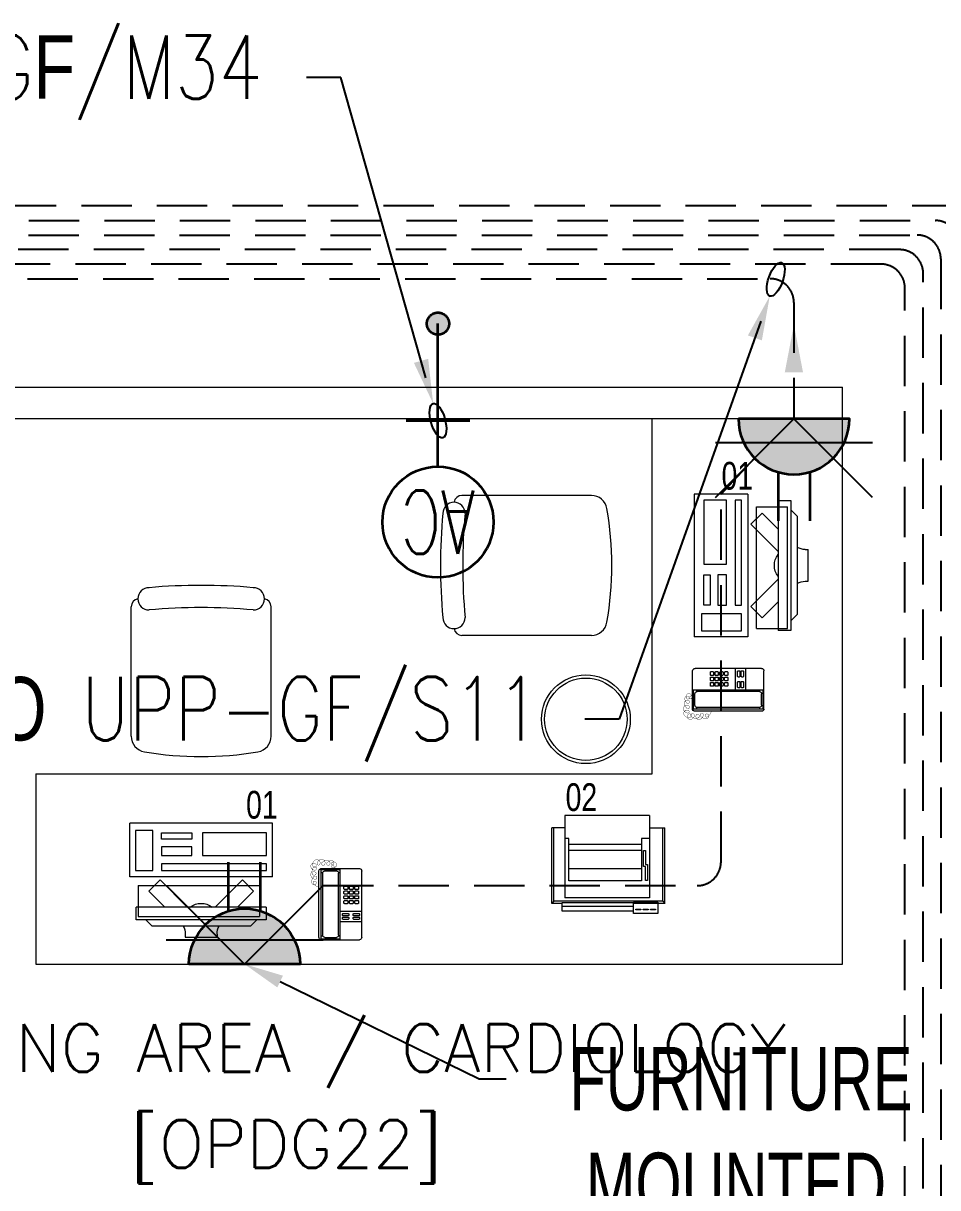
# Model space of a CAD drawing. Header units: inches. Extents: x -12418 to 57169, y -29325 to 19878.
# Drawn here: x 26966 to 29850, y -5272 to -1600 of the extents above; entities that cross this region are included whole.
import ezdxf
from ezdxf import colors
from ezdxf.entities.mleader import LeaderData, LeaderLine
from ezdxf.enums import TextEntityAlignment as Align
from ezdxf.math import Vec2, Vec3

# ---------------------------------------------------------------- set-up
doc = ezdxf.new("R2010")
doc.units = ezdxf.units.IN
doc.header["$LTSCALE"] = 25
doc.header["$MEASUREMENT"] = 0
doc.linetypes.add('DASHDOT', pattern=[25.4, 12.7, -6.35, 0, -6.35])
doc.linetypes.add('HIDDEN', pattern=[9.525, 6.35, -3.175])
doc.layers.get('0').update_dxf_attribs({"color": 8})
doc.layers.get('Defpoints').update_dxf_attribs({"color": 8})
for name, color, linetype, lineweight in [('00-Ground Floor$0$72_EGR_BASE_TEXT', 252, 'Continuous', 5), ('00-Ground Floor$0$72_EGR_EQP_TAG', 142, 'Continuous', 5), ('00-Ground Floor$0$LOADING', 253, 'Continuous', 5), ('00-Ground Floor$0$Walls', 251, 'Continuous', 5), ('E-LITE-CIRC @ 100', 6, 'Continuous', 25), ('E-LITE-CLNG-CNDT', 6, 'DASHDOT', 35), ('E-LITE-EXIT-NUMB', 6, 'Continuous', 25), ('E-POWR-CIRC-NUMB', 6, 'Continuous', 25), ('E-POWR-CLNG-CNDT', 6, 'DASHDOT', 35), ('E-POWR-FLOR-CNDT', 6, 'HIDDEN', 25), ('E-POWR-FLOR-CNDT @ 100', 6, 'HIDDEN', 25), ('E-POWR-TEXT @ 100', 6, 'Continuous', 25), ('E-POWR-WALL @ 100', 4, 'Continuous', 35)]:
    doc.layers.add(name, color=color, linetype=linetype, lineweight=lineweight)
doc.layers.add('E-POWR-IDEN', color=101, linetype='Continuous')
doc.styles.add('00-Ground Floor$0$SIMPLEX', font='SIMPLEX.shx', dxfattribs={"height": 150})
doc.styles.add('00-Ground Floor$0$X3G_ENTITY_257CFD', font='swisscl.ttf', dxfattribs={"height": 200})
doc.styles.add('DC_Elc_Romans', font='elc_romans.shx', dxfattribs={"width": 0.7})
doc.styles.add('DC_Simplex', font='SIMPLEX.shx', dxfattribs={"width": 0.7})

# ---------------------------------------------------------------- blocks, each defined once
blk = doc.blocks.new('00-Ground Floor$0$GF21021-P')
for p, q in [((-0.2207, 0.4756), (-0.2207, 0.0675)), ((0.2205, 0.4756), (0.2205, 0.0675))]:
    blk.add_line(p, q)
for centre, radius, start, end in [((-0.1707, 0.4756), 0.05, 99.6329, 180), ((-0.0001, -0.5295), 1.0695, 80.3671, 99.6329), ((0.1705, 0.4756), 0.05, 0, 80.3671), ((-0.1643, 0.0425), 0.0351, 90, 270), ((0, 1.8467), 1.7767, 264.6946, 275.3053), ((0.1641, 0.0425), 0.0351, 270, 90), ((-0.1957, 0.0675), 0.025, 180, 261.4721), ((0.1955, 0.0675), 0.025, 278.5279, 0), ((0, 1.8314), 1.8314, 264.8532, 275.147)]:
    blk.add_arc(centre, radius, start, end)
blk = doc.blocks.new('00-Ground Floor$0$DM20079-P')
at = {"color": 0}
for p, q in [((-0.0616, 0.225), (0.0594, 0.225)), ((-0.0616, 0.225), (-0.0616, 0)), ((-0.0616, 0.222), (-0.0016, 0.222)), ((-0.0016, 0.225), (-0.0016, 0)), ((-0.0686, 0.217), (-0.0686, 0.008)), ((-0.0616, 0.212), (-0.0565, 0.212)), ((-0.0566, 0.2105), (-0.0566, 0.0145)), ((-0.0496, 0.2175), (-0.0136, 0.2175)), ((-0.0068, 0.212), (-0.0016, 0.212)), ((-0.0066, 0.2105), (-0.0066, 0.0145)), ((0.0664, 0.217), (0.0664, 0.008)), ((-0.0016, 0.1675), (0.0664, 0.1675)), ((-0.0016, 0.135), (0.0664, 0.135)), ((-0.0616, 0.013), (-0.0565, 0.013)), ((-0.0616, 0.003), (-0.0016, 0.003)), ((-0.0594, 0), (0.0594, 0)), ((-0.0496, 0.0075), (-0.0136, 0.0075)), ((-0.0068, 0.013), (-0.0016, 0.013))]:
    blk.add_line(p, q, dxfattribs=at)
for points in [[(0.0074, 0.1605, 0.414214), (0.0054, 0.1585), (0.0054, 0.1555, 0.414214), (0.0074, 0.1535), (0.0234, 0.1535, 0.414214), (0.0254, 0.1555), (0.0254, 0.1585, 0.414214), (0.0234, 0.1605)], [(0.0234, 0.142, 0.414214), (0.0254, 0.144), (0.0254, 0.147, 0.414214), (0.0234, 0.149), (0.0074, 0.149, 0.414214), (0.0054, 0.147), (0.0054, 0.144, 0.414214), (0.0074, 0.142)], [(0.0574, 0.1535, 0.414214), (0.0594, 0.1555), (0.0594, 0.1585, 0.414214), (0.0574, 0.1605), (0.0414, 0.1605, 0.414214), (0.0394, 0.1585), (0.0394, 0.1555, 0.414214), (0.0414, 0.1535)], [(0.0574, 0.142, 0.414214), (0.0594, 0.144), (0.0594, 0.147, 0.414214), (0.0574, 0.149), (0.0414, 0.149, 0.414214), (0.0394, 0.147), (0.0394, 0.144, 0.414214), (0.0414, 0.142)], [(0.0104, 0.103, 0.414214), (0.0124, 0.101), (0.0204, 0.101, 0.414214), (0.0224, 0.103), (0.0224, 0.109, 0.414214), (0.0204, 0.111), (0.0124, 0.111, 0.414214), (0.0104, 0.109)], [(0.0274, 0.103, 0.414214), (0.0294, 0.101), (0.0374, 0.101, 0.414214), (0.0394, 0.103), (0.0394, 0.109, 0.414214), (0.0374, 0.111), (0.0294, 0.111, 0.414214), (0.0274, 0.109)], [(0.0444, 0.103, 0.414214), (0.0464, 0.101), (0.0544, 0.101, 0.414214), (0.0564, 0.103), (0.0564, 0.109, 0.414214), (0.0544, 0.111), (0.0464, 0.111, 0.414214), (0.0444, 0.109)], [(0.0104, 0.088, 0.414214), (0.0124, 0.086), (0.0204, 0.086, 0.414214), (0.0224, 0.088), (0.0224, 0.094, 0.414214), (0.0204, 0.096), (0.0124, 0.096, 0.414214), (0.0104, 0.094)], [(0.0104, 0.073, 0.414214), (0.0124, 0.071), (0.0204, 0.071, 0.414214), (0.0224, 0.073), (0.0224, 0.079, 0.414214), (0.0204, 0.081), (0.0124, 0.081, 0.414214), (0.0104, 0.079)], [(0.0274, 0.088, 0.414214), (0.0294, 0.086), (0.0374, 0.086, 0.414214), (0.0394, 0.088), (0.0394, 0.094, 0.414214), (0.0374, 0.096), (0.0294, 0.096, 0.414214), (0.0274, 0.094)], [(0.0274, 0.073, 0.414214), (0.0294, 0.071), (0.0374, 0.071, 0.414214), (0.0394, 0.073), (0.0394, 0.079, 0.414214), (0.0374, 0.081), (0.0294, 0.081, 0.414214), (0.0274, 0.079)], [(0.0444, 0.088, 0.414214), (0.0464, 0.086), (0.0544, 0.086, 0.414214), (0.0564, 0.088), (0.0564, 0.094, 0.414214), (0.0544, 0.096), (0.0464, 0.096, 0.414214), (0.0444, 0.094)], [(0.0444, 0.073, 0.414214), (0.0464, 0.071), (0.0544, 0.071, 0.414214), (0.0564, 0.073), (0.0564, 0.079, 0.414214), (0.0544, 0.081), (0.0464, 0.081, 0.414214), (0.0444, 0.079)], [(0.0104, 0.058, 0.414214), (0.0124, 0.056), (0.0204, 0.056, 0.414214), (0.0224, 0.058), (0.0224, 0.064, 0.414214), (0.0204, 0.066), (0.0124, 0.066, 0.414214), (0.0104, 0.064)], [(0.0274, 0.058, 0.414214), (0.0294, 0.056), (0.0374, 0.056, 0.414214), (0.0394, 0.058), (0.0394, 0.064, 0.414214), (0.0374, 0.066), (0.0294, 0.066, 0.414214), (0.0274, 0.064)], [(0.0444, 0.058, 0.414214), (0.0464, 0.056), (0.0544, 0.056, 0.414214), (0.0564, 0.058), (0.0564, 0.064, 0.414214), (0.0544, 0.066), (0.0464, 0.066, 0.414214), (0.0444, 0.064)]]:
    blk.add_lwpolyline(points, format="xyb", close=True, dxfattribs=at)
at = {"color": 0, "const_width": 0.001}
blk.add_lwpolyline([(-0.0686, 0.059, 0.184574), (-0.0861, 0.0478, 1.44364), (-0.0769, 0.0452, 0.837915), (-0.0907, 0.0465, 0.30536), (-0.0835, 0.0248, 1.584726), (-0.0815, 0.034, 0.253153), (-0.094, 0.0228, 0.874198), (-0.0776, 0.0142, 0.915253), (-0.0897, 0.0168, 0.223821), (-0.0874, -0.0011, 1.703343), (-0.0796, 0.005, 0.588962), (-0.0934, -0.0114, 0.717795), (-0.0769, -0.0108, 0.983104), (-0.0875, -0.0075, 0.326362), (-0.0815, -0.0259, 0.758716), (-0.0657, -0.0134, 0.906186), (-0.0743, -0.016, 0.189488), (-0.067, -0.0272, 0.7948), (-0.0506, -0.0127, 1.223996), (-0.0585, -0.0193, 0.072149), (-0.0473, -0.0259, 0.645886), (-0.0341, -0.0134, 1.366917), (-0.042, -0.0193, 0.078415), (-0.0315, -0.0246, 0.723006), (-0.0229, -0.0127, 1.105484), (-0.0289, -0.018, 0.327892), (-0.017, -0.0193, 0.446638), (-0.0144, -0.0068, 0.327263), (-0.0269, -0.0029, 1.240441), (-0.0229, -0.0094, 0.611307), (-0.0278, 0.0075)], format="xyb", dxfattribs=at)
at = {"color": 0}
for centre, radius, start, end in [((-0.0605, 0.217), 0.00813, 97.9633, 179.6649), ((0.0582, 0.217), 0.00813, 0.3351, 82.0367), ((-0.0496, 0.2105), 0.007, 90, 180), ((-0.0136, 0.2105), 0.007, 0, 90), ((-0.0605, 0.008), 0.00813, 180.3351, 277.9633), ((-0.0496, 0.0145), 0.007, 180, 270), ((-0.0136, 0.0145), 0.007, 270, 0), ((0.0582, 0.008), 0.00813, 277.9633, 359.6649)]:
    blk.add_arc(centre, radius, start, end, dxfattribs=at)
blk = doc.blocks.new('00-Ground Floor$0$ITCWLS1-P')
at = {"layer": '00-Ground Floor$0$LOADING'}
for p, q in [((-0.17, 0.45), (-0.17, 0)), ((-0.17, 0.45), (0, 0.45)), ((0, 0.45), (0, 0)), ((-0.2651, 0.43, 0), (-0.3051, 0.43, 0)), ((-0.3051, 0.43, 0), (-0.3051, 0.02, 0)), ((-0.197, 0.4094), (-0.295, 0.4094)), ((-0.295, 0.0264), (-0.295, 0.4094)), ((-0.2651, 0.43, 0), (-0.2651, 0.02, 0)), ((-0.197, 0.0264), (-0.197, 0.4094)), ((-0.1496, 0.4305), (-0.1291, 0.4305)), ((-0.1291, 0.4305), (-0.1291, 0.4089)), ((-0.3251, 0.38, 0), (-0.3051, 0.4, 0)), ((-0.3251, 0.38, 0), (-0.3251, 0.07, 0)), ((-0.3503, 0.275), (-0.3596, 0.275)), ((-0.3596, 0.175), (-0.3596, 0.275)), ((-0.3503, 0.175), (-0.3596, 0.175)), ((-0.3251, 0.07, 0), (-0.3051, 0.05, 0)), ((-0.3051, 0.02, 0), (-0.2651, 0.02, 0)), ((-0.197, 0.0264), (-0.295, 0.0264)), ((-0.17, 0), (0, 0))]:
    blk.add_line(p, q, dxfattribs=at)
at = {"layer": '00-Ground Floor$0$LOADING', "extrusion": (2.48281e-10, 3.18408e-10, -1)}
for p, q in [((-0.2651, 0.3395), (-0.2144, 0.3902)), ((-0.1791, 0.3548), (-0.2144, 0.3902)), ((-0.2651, 0.2688), (-0.1791, 0.3548))]:
    blk.add_line(p, q, dxfattribs=at)
at = {"layer": '00-Ground Floor$0$LOADING', "extrusion": (2.48281e-10, -3.18408e-10, -1)}
for p, q in [((-0.2651, 0.1812), (-0.1791, 0.0952)), ((-0.2651, 0.1105), (-0.2144, 0.0598)), ((-0.1791, 0.0952), (-0.2144, 0.0598))]:
    blk.add_line(p, q, dxfattribs=at)
at = {"layer": '00-Ground Floor$0$LOADING'}
for points in [[(-0.1291, 0.4089), (-0.1291, 0.1), (-0.1496, 0.1), (-0.1496, 0.4305)], [(-0.1496, 0.1), (-0.1496, 0.1), (-0.1496, 0.1), (-0.1496, 0.1), (-0.1496, 0.1), (-0.1496, 0.1), (-0.1496, 0.1), (-0.1496, 0.1), (-0.1496, 0.1)], [(-0.1496, 0.1), (-0.1496, 0.1), (-0.1496, 0.1), (-0.1496, 0.1), (-0.1496, 0.1), (-0.1496, 0.1), (-0.1496, 0.1), (-0.1496, 0.1), (-0.1496, 0.1), (-0.1496, 0.1), (-0.1496, 0.1), (-0.1496, 0.1), (-0.1496, 0.1), (-0.1496, 0.1), (-0.1496, 0.1), (-0.1496, 0.1), (-0.1496, 0.1), (-0.1496, 0.1)], [(-0.1496, 0.1), (-0.1496, 0.1), (-0.1496, 0.1), (-0.1496, 0.1), (-0.1496, 0.1), (-0.1496, 0.1), (-0.1496, 0.1), (-0.1496, 0.1), (-0.1496, 0.1), (-0.1496, 0.1)], [(-0.1496, 0.1), (-0.1496, 0.1), (-0.1496, 0.1), (-0.1496, 0.1), (-0.1496, 0.1), (-0.1496, 0.1), (-0.1496, 0.1)], [(-0.1496, 0.1), (-0.1496, 0.1), (-0.1496, 0.1), (-0.1496, 0.1), (-0.1496, 0.1), (-0.1496, 0.1), (-0.1496, 0.1), (-0.1496, 0.1), (-0.1496, 0.1), (-0.1496, 0.1)], [(-0.1496, 0.1), (-0.1496, 0.1), (-0.1496, 0.1), (-0.1496, 0.1), (-0.1496, 0.1), (-0.1496, 0.1), (-0.1496, 0.1), (-0.1496, 0.1), (-0.1496, 0.1), (-0.1496, 0.1), (-0.1496, 0.1), (-0.1496, 0.1), (-0.1496, 0.1), (-0.1496, 0.1), (-0.1496, 0.1)], [(-0.1496, 0.1), (-0.1496, 0.1), (-0.1496, 0.1), (-0.1496, 0.1), (-0.1496, 0.1), (-0.1496, 0.1), (-0.1496, 0.1), (-0.1496, 0.1), (-0.1496, 0.1), (-0.1496, 0.1)], [(-0.1496, 0.1), (-0.1496, 0.1), (-0.1496, 0.1), (-0.1496, 0.1), (-0.1496, 0.1), (-0.1496, 0.1), (-0.1496, 0.1), (-0.1496, 0.1), (-0.1496, 0.1), (-0.1496, 0.1)], [(-0.1496, 0.1), (-0.1496, 0.1), (-0.1496, 0.1), (-0.1496, 0.1), (-0.1496, 0.1), (-0.1496, 0.1), (-0.1496, 0.1), (-0.1496, 0.1), (-0.1496, 0.1), (-0.1496, 0.1), (-0.1496, 0.1), (-0.1496, 0.1), (-0.1496, 0.1), (-0.1496, 0.1), (-0.1496, 0.1), (-0.1496, 0.1), (-0.1496, 0.1), (-0.1496, 0.1), (-0.1496, 0.1), (-0.1496, 0.1), (-0.1496, 0.1), (-0.1496, 0.1), (-0.1496, 0.1), (-0.1496, 0.1), (-0.1496, 0.1), (-0.1496, 0.1), (-0.1496, 0.1), (-0.1496, 0.1), (-0.1496, 0.1), (-0.1496, 0.1), (-0.1496, 0.1), (-0.1496, 0.1), (-0.1496, 0.1), (-0.1496, 0.1), (-0.1496, 0.1), (-0.1496, 0.1), (-0.1496, 0.1), (-0.1496, 0.1), (-0.1496, 0.1), (-0.1496, 0.1), (-0.1496, 0.1), (-0.1496, 0.1), (-0.1496, 0.1), (-0.1496, 0.1), (-0.1496, 0.1), (-0.1496, 0.1), (-0.1496, 0.1), (-0.1496, 0.1), (-0.1496, 0.1), (-0.1496, 0.1), (-0.1496, 0.1), (-0.1496, 0.1), (-0.1496, 0.1), (-0.1496, 0.1)], [(-0.1496, 0.1), (-0.1496, 0.1), (-0.1496, 0.1), (-0.1496, 0.1), (-0.1496, 0.1), (-0.1496, 0.1), (-0.1496, 0.1), (-0.1496, 0.1), (-0.1496, 0.1), (-0.1496, 0.1), (-0.1496, 0.1), (-0.1496, 0.1), (-0.1496, 0.1), (-0.1496, 0.1), (-0.1496, 0.1), (-0.1496, 0.1), (-0.1496, 0.1), (-0.1496, 0.1), (-0.1496, 0.1), (-0.1496, 0.1), (-0.1496, 0.1), (-0.1496, 0.1), (-0.1496, 0.1), (-0.1496, 0.1), (-0.1496, 0.1), (-0.1496, 0.1), (-0.1496, 0.1), (-0.1496, 0.1), (-0.1496, 0.1), (-0.1496, 0.1), (-0.1496, 0.1), (-0.1496, 0.1), (-0.1496, 0.1), (-0.1496, 0.1), (-0.1496, 0.1), (-0.1496, 0.1), (-0.1496, 0.1), (-0.1496, 0.1), (-0.1496, 0.1), (-0.1496, 0.1), (-0.1496, 0.1), (-0.1496, 0.1), (-0.1496, 0.1), (-0.1496, 0.1), (-0.1496, 0.1), (-0.1496, 0.1), (-0.1496, 0.1), (-0.1496, 0.1), (-0.1496, 0.1), (-0.1496, 0.1), (-0.1496, 0.1), (-0.1496, 0.1), (-0.1496, 0.1), (-0.1496, 0.1), (-0.1496, 0.1), (-0.1496, 0.1), (-0.1496, 0.1), (-0.1496, 0.1), (-0.1496, 0.1), (-0.1496, 0.1), (-0.1496, 0.1), (-0.1496, 0.1), (-0.1496, 0.1), (-0.1496, 0.1), (-0.1496, 0.1), (-0.1496, 0.1), (-0.1496, 0.1), (-0.1496, 0.1), (-0.1496, 0.1), (-0.1496, 0.1), (-0.1496, 0.1), (-0.1496, 0.1), (-0.1496, 0.1), (-0.1496, 0.1), (-0.1496, 0.1), (-0.1496, 0.1), (-0.1496, 0.1), (-0.1496, 0.1), (-0.1496, 0.1), (-0.1496, 0.1), (-0.1496, 0.1), (-0.1496, 0.1), (-0.1496, 0.1), (-0.1496, 0.1), (-0.1496, 0.1), (-0.1496, 0.1), (-0.1496, 0.1), (-0.1496, 0.1), (-0.1496, 0.1)], [(-0.1496, 0.1), (-0.1496, 0.1), (-0.1496, 0.1), (-0.1496, 0.1), (-0.1496, 0.1), (-0.1496, 0.1), (-0.1496, 0.1), (-0.1496, 0.1), (-0.1496, 0.1), (-0.1496, 0.1), (-0.1496, 0.1), (-0.1496, 0.1)], [(-0.1496, 0.1), (-0.1496, 0.1), (-0.1496, 0.1), (-0.1496, 0.1), (-0.1496, 0.1), (-0.1496, 0.1), (-0.1496, 0.1)], [(-0.1496, 0.1), (-0.1496, 0.1), (-0.1496, 0.1), (-0.1496, 0.1), (-0.1496, 0.1), (-0.1496, 0.1), (-0.1496, 0.1), (-0.1496, 0.1), (-0.1496, 0.1), (-0.1496, 0.1), (-0.1496, 0.1), (-0.1496, 0.1), (-0.1496, 0.1), (-0.1496, 0.1), (-0.1496, 0.1), (-0.1496, 0.1), (-0.1496, 0.1)], [(-0.1496, 0.1), (-0.1496, 0.1), (-0.1496, 0.1), (-0.1496, 0.1), (-0.1496, 0.1), (-0.1496, 0.1), (-0.1496, 0.1), (-0.1496, 0.1), (-0.1496, 0.1), (-0.1496, 0.1), (-0.1496, 0.1), (-0.1496, 0.1), (-0.1496, 0.1), (-0.1496, 0.1), (-0.1496, 0.1), (-0.1496, 0.1), (-0.1496, 0.1), (-0.1496, 0.1), (-0.1496, 0.1), (-0.1496, 0.1), (-0.1496, 0.1), (-0.1496, 0.1), (-0.1496, 0.1), (-0.1496, 0.1), (-0.1496, 0.1), (-0.1496, 0.1), (-0.1496, 0.1), (-0.1496, 0.1), (-0.1496, 0.1), (-0.1496, 0.1), (-0.1496, 0.1), (-0.1496, 0.1), (-0.1496, 0.1), (-0.1496, 0.1), (-0.1496, 0.1), (-0.1496, 0.1), (-0.1496, 0.1), (-0.1496, 0.1), (-0.1496, 0.1), (-0.1496, 0.1), (-0.1496, 0.1), (-0.1496, 0.1), (-0.1496, 0.1), (-0.1496, 0.1), (-0.1496, 0.1), (-0.1496, 0.1), (-0.1496, 0.1), (-0.1496, 0.1), (-0.1496, 0.1), (-0.1496, 0.1), (-0.1496, 0.1), (-0.1496, 0.1), (-0.1496, 0.1), (-0.1496, 0.1), (-0.1496, 0.1), (-0.1496, 0.1), (-0.1496, 0.1), (-0.1496, 0.1), (-0.1496, 0.1), (-0.1496, 0.1), (-0.1496, 0.1), (-0.1496, 0.1), (-0.1496, 0.1), (-0.1496, 0.1), (-0.1496, 0.1), (-0.1496, 0.1), (-0.1496, 0.1), (-0.1496, 0.1), (-0.1496, 0.1), (-0.1496, 0.1), (-0.1496, 0.1), (-0.1496, 0.1), (-0.1496, 0.1), (-0.1496, 0.1), (-0.1496, 0.1), (-0.1496, 0.1), (-0.1496, 0.1), (-0.1496, 0.1), (-0.1496, 0.1), (-0.1496, 0.1), (-0.1496, 0.1), (-0.1496, 0.1), (-0.1496, 0.1), (-0.1496, 0.1), (-0.1496, 0.1), (-0.1496, 0.1), (-0.1496, 0.1), (-0.1496, 0.1), (-0.1496, 0.1), (-0.1496, 0.1), (-0.1496, 0.1), (-0.1496, 0.1), (-0.1496, 0.1), (-0.1496, 0.1), (-0.1496, 0.1), (-0.1496, 0.1), (-0.1496, 0.1), (-0.1496, 0.1), (-0.1496, 0.1), (-0.1496, 0.1), (-0.1496, 0.1), (-0.1496, 0.1), (-0.1496, 0.1), (-0.1496, 0.1), (-0.1496, 0.1), (-0.1496, 0.1), (-0.1496, 0.1), (-0.1496, 0.1), (-0.1496, 0.1), (-0.1496, 0.1), (-0.1496, 0.1)], [(-0.1496, 0.1), (-0.1496, 0.1), (-0.1496, 0.1), (-0.1496, 0.1), (-0.1496, 0.1), (-0.1496, 0.1), (-0.1496, 0.1), (-0.1496, 0.1)]]:
    blk.add_lwpolyline(points, dxfattribs=at)
for points in [[(-0.1019, 0.4305), (-0.0304, 0.4305), (-0.0304, 0.2294), (-0.1019, 0.2294)], [(-0.1019, 0.1954), (-0.0747, 0.1954), (-0.0747, 0.1), (-0.1019, 0.1)], [(-0.0304, 0.1954), (-0.0508, 0.1954), (-0.0508, 0.1), (-0.0304, 0.1)], [(-0.1496, 0.1), (-0.1496, 0.1), (-0.1496, 0.1), (-0.1496, 0.1), (-0.1496, 0.1), (-0.1496, 0.1), (-0.1496, 0.1), (-0.1496, 0.1), (-0.1496, 0.1), (-0.1496, 0.1), (-0.1496, 0.1), (-0.1496, 0.1), (-0.1496, 0.1), (-0.1496, 0.1), (-0.1496, 0.1), (-0.1496, 0.1), (-0.1496, 0.1), (-0.1496, 0.1), (-0.1496, 0.1), (-0.1496, 0.1), (-0.1496, 0.1), (-0.1496, 0.1), (-0.1496, 0.1), (-0.1496, 0.1), (-0.1496, 0.1), (-0.1496, 0.1), (-0.1496, 0.1), (-0.1496, 0.1), (-0.1496, 0.1), (-0.1496, 0.1), (-0.1496, 0.1), (-0.1496, 0.1), (-0.1496, 0.1), (-0.1496, 0.1), (-0.1496, 0.1), (-0.1496, 0.1), (-0.1496, 0.1), (-0.1496, 0.1), (-0.1496, 0.1), (-0.1496, 0.1), (-0.1496, 0.1), (-0.1496, 0.1), (-0.1496, 0.1), (-0.1496, 0.1), (-0.1496, 0.1), (-0.1496, 0.1), (-0.1496, 0.1), (-0.1496, 0.1), (-0.1496, 0.1), (-0.1496, 0.1), (-0.1496, 0.1), (-0.1496, 0.1), (-0.1496, 0.1), (-0.1496, 0.1), (-0.1496, 0.1), (-0.1496, 0.1), (-0.1496, 0.1), (-0.1496, 0.1), (-0.1496, 0.1), (-0.1496, 0.1), (-0.1496, 0.1), (-0.1496, 0.1), (-0.1496, 0.1), (-0.1496, 0.1), (-0.1496, 0.1), (-0.1496, 0.1), (-0.1496, 0.1), (-0.1496, 0.1), (-0.1496, 0.1), (-0.1496, 0.1), (-0.1496, 0.1), (-0.1496, 0.1), (-0.1496, 0.1), (-0.1496, 0.1), (-0.1496, 0.1), (-0.1496, 0.1), (-0.1496, 0.1), (-0.1496, 0.1), (-0.1496, 0.1), (-0.1496, 0.1), (-0.1496, 0.1), (-0.1496, 0.1), (-0.1496, 0.1), (-0.1496, 0.1), (-0.1496, 0.1), (-0.1496, 0.1), (-0.1496, 0.1), (-0.1496, 0.1), (-0.1496, 0.1), (-0.1496, 0.1), (-0.1496, 0.1), (-0.1496, 0.1), (-0.1496, 0.1), (-0.1496, 0.1), (-0.1496, 0.1), (-0.1496, 0.1), (-0.1496, 0.1), (-0.1496, 0.1), (-0.1496, 0.1), (-0.1496, 0.1), (-0.1496, 0.1), (-0.1496, 0.1), (-0.1496, 0.1), (-0.1496, 0.1), (-0.1496, 0.1), (-0.1496, 0.1), (-0.1496, 0.1), (-0.1496, 0.1), (-0.1496, 0.1), (-0.1496, 0.1), (-0.1496, 0.1), (-0.1496, 0.1), (-0.1496, 0.1), (-0.1496, 0.1), (-0.1496, 0.1), (-0.1496, 0.1), (-0.1496, 0.1), (-0.1496, 0.1), (-0.1496, 0.1), (-0.1496, 0.1), (-0.1496, 0.1), (-0.1496, 0.1), (-0.1496, 0.1), (-0.1496, 0.1), (-0.1496, 0.1), (-0.1496, 0.1), (-0.1496, 0.1), (-0.1496, 0.1), (-0.1496, 0.1), (-0.1496, 0.1), (-0.1496, 0.1), (-0.1496, 0.1), (-0.1496, 0.1), (-0.1496, 0.1), (-0.1496, 0.1), (-0.1496, 0.1), (-0.1496, 0.1), (-0.1496, 0.1), (-0.1496, 0.1), (-0.1496, 0.1), (-0.1496, 0.1), (-0.1496, 0.1), (-0.1496, 0.1), (-0.1496, 0.1), (-0.1496, 0.1), (-0.1496, 0.1), (-0.1496, 0.1), (-0.1496, 0.1), (-0.1496, 0.1), (-0.1496, 0.1), (-0.1496, 0.1), (-0.1496, 0.1), (-0.1496, 0.1), (-0.1496, 0.1), (-0.1496, 0.1), (-0.1496, 0.1), (-0.1496, 0.1), (-0.1496, 0.1), (-0.1496, 0.1), (-0.1496, 0.1), (-0.1496, 0.1), (-0.1496, 0.1), (-0.1496, 0.1), (-0.1496, 0.1), (-0.1496, 0.1), (-0.1496, 0.1), (-0.1496, 0.1), (-0.1496, 0.1), (-0.1496, 0.1), (-0.1496, 0.1), (-0.1496, 0.1), (-0.1496, 0.1), (-0.1496, 0.1), (-0.1496, 0.1), (-0.1496, 0.1), (-0.1496, 0.1), (-0.1496, 0.1), (-0.1496, 0.1), (-0.1496, 0.1), (-0.1496, 0.1), (-0.1496, 0.1), (-0.1496, 0.1), (-0.1496, 0.1), (-0.1496, 0.1), (-0.1496, 0.1), (-0.1496, 0.1), (-0.1496, 0.1), (-0.1496, 0.1), (-0.1496, 0.1), (-0.1496, 0.1), (-0.1496, 0.1), (-0.1496, 0.1), (-0.1496, 0.1), (-0.1496, 0.1), (-0.1496, 0.1), (-0.1496, 0.1), (-0.1496, 0.1), (-0.1496, 0.1), (-0.1496, 0.1), (-0.1496, 0.1), (-0.1496, 0.1), (-0.1496, 0.1), (-0.1496, 0.1), (-0.1496, 0.1), (-0.1496, 0.1), (-0.1496, 0.1), (-0.1496, 0.1), (-0.1496, 0.1), (-0.1496, 0.1), (-0.1496, 0.1), (-0.1496, 0.1), (-0.1496, 0.1), (-0.1496, 0.1), (-0.1496, 0.1), (-0.1496, 0.1), (-0.1496, 0.1), (-0.1496, 0.1), (-0.1496, 0.1), (-0.1496, 0.1), (-0.1496, 0.1), (-0.1496, 0.1), (-0.1496, 0.1), (-0.1496, 0.1), (-0.1496, 0.1), (-0.1496, 0.1), (-0.1496, 0.1), (-0.1496, 0.1), (-0.1496, 0.1), (-0.1496, 0.1), (-0.1496, 0.1), (-0.1496, 0.1), (-0.1496, 0.1), (-0.1496, 0.1), (-0.1496, 0.1), (-0.1496, 0.1), (-0.1496, 0.1), (-0.1496, 0.1), (-0.1496, 0.1), (-0.1496, 0.1), (-0.1496, 0.1), (-0.1496, 0.1), (-0.1496, 0.1), (-0.1496, 0.1), (-0.1496, 0.1), (-0.1496, 0.1), (-0.1496, 0.1), (-0.1496, 0.1), (-0.1496, 0.1), (-0.1496, 0.1), (-0.1496, 0.1), (-0.1496, 0.1), (-0.1496, 0.1), (-0.1496, 0.1), (-0.1496, 0.1), (-0.1496, 0.1), (-0.1496, 0.1), (-0.1496, 0.1), (-0.1496, 0.1), (-0.1496, 0.1), (-0.1496, 0.1), (-0.1496, 0.1), (-0.1496, 0.1), (-0.1496, 0.1), (-0.1496, 0.1), (-0.1496, 0.1), (-0.1496, 0.1), (-0.1496, 0.1), (-0.1496, 0.1), (-0.1496, 0.1), (-0.1496, 0.1), (-0.1496, 0.1), (-0.1496, 0.1), (-0.1496, 0.1), (-0.1496, 0.1), (-0.1496, 0.1), (-0.1496, 0.1), (-0.1496, 0.1)], [(-0.1496, 0.1), (-0.1496, 0.1), (-0.1496, 0.1), (-0.1496, 0.1), (-0.1496, 0.1), (-0.1496, 0.1), (-0.1496, 0.1), (-0.1496, 0.1), (-0.1496, 0.1), (-0.1496, 0.1), (-0.1496, 0.1), (-0.1496, 0.1), (-0.1496, 0.1), (-0.1496, 0.1), (-0.1496, 0.1), (-0.1496, 0.1), (-0.1496, 0.1), (-0.1496, 0.1), (-0.1496, 0.1), (-0.1496, 0.1), (-0.1496, 0.1), (-0.1496, 0.1), (-0.1496, 0.1), (-0.1496, 0.1), (-0.1496, 0.1), (-0.1496, 0.1), (-0.1496, 0.1), (-0.1496, 0.1), (-0.1496, 0.1), (-0.1496, 0.1), (-0.1496, 0.1), (-0.1496, 0.1), (-0.1496, 0.1), (-0.1496, 0.1), (-0.1496, 0.1), (-0.1496, 0.1), (-0.1496, 0.1), (-0.1496, 0.1), (-0.1496, 0.1), (-0.1496, 0.1), (-0.1496, 0.1), (-0.1496, 0.1), (-0.1496, 0.1), (-0.1496, 0.1), (-0.1496, 0.1), (-0.1496, 0.1), (-0.1496, 0.1), (-0.1496, 0.1), (-0.1496, 0.1), (-0.1496, 0.1), (-0.1496, 0.1), (-0.1496, 0.1), (-0.1496, 0.1), (-0.1496, 0.1), (-0.1496, 0.1), (-0.1496, 0.1), (-0.1496, 0.1), (-0.1496, 0.1), (-0.1496, 0.1), (-0.1496, 0.1), (-0.1496, 0.1), (-0.1496, 0.1), (-0.1496, 0.1), (-0.1496, 0.1), (-0.1496, 0.1), (-0.1496, 0.1), (-0.1496, 0.1), (-0.1496, 0.1), (-0.1496, 0.1), (-0.1496, 0.1), (-0.1496, 0.1), (-0.1496, 0.1), (-0.1496, 0.1), (-0.1496, 0.1), (-0.1496, 0.1), (-0.1496, 0.1), (-0.1496, 0.1), (-0.1496, 0.1), (-0.1496, 0.1), (-0.1496, 0.1), (-0.1496, 0.1), (-0.1496, 0.1), (-0.1496, 0.1), (-0.1496, 0.1), (-0.1496, 0.1), (-0.1496, 0.1), (-0.1496, 0.1), (-0.1496, 0.1), (-0.1496, 0.1), (-0.1496, 0.1), (-0.1496, 0.1), (-0.1496, 0.1), (-0.1496, 0.1), (-0.1496, 0.1), (-0.1496, 0.1), (-0.1496, 0.1), (-0.1496, 0.1), (-0.1496, 0.1), (-0.1496, 0.1), (-0.1496, 0.1), (-0.1496, 0.1), (-0.1496, 0.1), (-0.1496, 0.1), (-0.1496, 0.1), (-0.1496, 0.1), (-0.1496, 0.1), (-0.1496, 0.1), (-0.1496, 0.1), (-0.1496, 0.1), (-0.1496, 0.1), (-0.1496, 0.1), (-0.1496, 0.1), (-0.1496, 0.1), (-0.1496, 0.1), (-0.1496, 0.1), (-0.1496, 0.1), (-0.1496, 0.1), (-0.1496, 0.1), (-0.1496, 0.1), (-0.1496, 0.1), (-0.1496, 0.1), (-0.1496, 0.1), (-0.1496, 0.1), (-0.1496, 0.1), (-0.1496, 0.1), (-0.1496, 0.1), (-0.1496, 0.1), (-0.1496, 0.1), (-0.1496, 0.1), (-0.1496, 0.1), (-0.1496, 0.1), (-0.1496, 0.1), (-0.1496, 0.1), (-0.1496, 0.1), (-0.1496, 0.1), (-0.1496, 0.1), (-0.1496, 0.1), (-0.1496, 0.1), (-0.1496, 0.1), (-0.1496, 0.1), (-0.1496, 0.1), (-0.1496, 0.1), (-0.1496, 0.1), (-0.1496, 0.1), (-0.1496, 0.1), (-0.1496, 0.1), (-0.1496, 0.1), (-0.1496, 0.1), (-0.1496, 0.1), (-0.1496, 0.1), (-0.1496, 0.1), (-0.1496, 0.1), (-0.1496, 0.1), (-0.1496, 0.1), (-0.1496, 0.1), (-0.1496, 0.1), (-0.1496, 0.1), (-0.1496, 0.1), (-0.1496, 0.1), (-0.1496, 0.1), (-0.1496, 0.1), (-0.1496, 0.1), (-0.1496, 0.1), (-0.1496, 0.1), (-0.1496, 0.1), (-0.1496, 0.1), (-0.1496, 0.1), (-0.1496, 0.1), (-0.1496, 0.1), (-0.1496, 0.1), (-0.1496, 0.1), (-0.1496, 0.1), (-0.1496, 0.1), (-0.1496, 0.1), (-0.1496, 0.1), (-0.1496, 0.1), (-0.1496, 0.1), (-0.1496, 0.1), (-0.1496, 0.1), (-0.1496, 0.1), (-0.1496, 0.1), (-0.1496, 0.1), (-0.1496, 0.1), (-0.1496, 0.1), (-0.1496, 0.1), (-0.1496, 0.1), (-0.1496, 0.1), (-0.1496, 0.1), (-0.1496, 0.1), (-0.1496, 0.1), (-0.1496, 0.1), (-0.1496, 0.1), (-0.1496, 0.1), (-0.1496, 0.1), (-0.1496, 0.1), (-0.1496, 0.1), (-0.1496, 0.1), (-0.1496, 0.1), (-0.1496, 0.1), (-0.1496, 0.1), (-0.1496, 0.1), (-0.1496, 0.1), (-0.1496, 0.1), (-0.1496, 0.1), (-0.1496, 0.1), (-0.1496, 0.1), (-0.1496, 0.1), (-0.1496, 0.1), (-0.1496, 0.1), (-0.1496, 0.1), (-0.1496, 0.1), (-0.1496, 0.1), (-0.1496, 0.1), (-0.1496, 0.1)], [(-0.1496, 0.1), (-0.1496, 0.1), (-0.1496, 0.1), (-0.1496, 0.1), (-0.1496, 0.1), (-0.1496, 0.1), (-0.1496, 0.1), (-0.1496, 0.1), (-0.1496, 0.1), (-0.1496, 0.1), (-0.1496, 0.1), (-0.1496, 0.1), (-0.1496, 0.1), (-0.1496, 0.1), (-0.1496, 0.1), (-0.1496, 0.1), (-0.1496, 0.1), (-0.1496, 0.1), (-0.1496, 0.1), (-0.1496, 0.1), (-0.1496, 0.1), (-0.1496, 0.1), (-0.1496, 0.1), (-0.1496, 0.1), (-0.1496, 0.1), (-0.1496, 0.1), (-0.1496, 0.1), (-0.1496, 0.1), (-0.1496, 0.1), (-0.1496, 0.1), (-0.1496, 0.1), (-0.1496, 0.1), (-0.1496, 0.1), (-0.1496, 0.1), (-0.1496, 0.1), (-0.1496, 0.1), (-0.1496, 0.1), (-0.1496, 0.1), (-0.1496, 0.1), (-0.1496, 0.1), (-0.1496, 0.1), (-0.1496, 0.1), (-0.1496, 0.1), (-0.1496, 0.1), (-0.1496, 0.1), (-0.1496, 0.1), (-0.1496, 0.1), (-0.1496, 0.1), (-0.1496, 0.1), (-0.1496, 0.1), (-0.1496, 0.1), (-0.1496, 0.1), (-0.1496, 0.1), (-0.1496, 0.1), (-0.1496, 0.1), (-0.1496, 0.1), (-0.1496, 0.1), (-0.1496, 0.1), (-0.1496, 0.1), (-0.1496, 0.1), (-0.1496, 0.1), (-0.1496, 0.1), (-0.1496, 0.1), (-0.1496, 0.1), (-0.1496, 0.1), (-0.1496, 0.1), (-0.1496, 0.1), (-0.1496, 0.1), (-0.1496, 0.1), (-0.1496, 0.1), (-0.1496, 0.1), (-0.1496, 0.1), (-0.1496, 0.1), (-0.1496, 0.1), (-0.1496, 0.1), (-0.1496, 0.1), (-0.1496, 0.1), (-0.1496, 0.1), (-0.1496, 0.1), (-0.1496, 0.1), (-0.1496, 0.1), (-0.1496, 0.1), (-0.1496, 0.1), (-0.1496, 0.1), (-0.1496, 0.1), (-0.1496, 0.1), (-0.1496, 0.1), (-0.1496, 0.1), (-0.1496, 0.1), (-0.1496, 0.1), (-0.1496, 0.1), (-0.1496, 0.1), (-0.1496, 0.1), (-0.1496, 0.1), (-0.1496, 0.1), (-0.1496, 0.1), (-0.1496, 0.1), (-0.1496, 0.1), (-0.1496, 0.1), (-0.1496, 0.1), (-0.1496, 0.1), (-0.1496, 0.1), (-0.1496, 0.1), (-0.1496, 0.1), (-0.1496, 0.1), (-0.1496, 0.1), (-0.1496, 0.1), (-0.1496, 0.1), (-0.1496, 0.1), (-0.1496, 0.1), (-0.1496, 0.1), (-0.1496, 0.1), (-0.1496, 0.1), (-0.1496, 0.1), (-0.1496, 0.1), (-0.1496, 0.1), (-0.1496, 0.1), (-0.1496, 0.1), (-0.1496, 0.1), (-0.1496, 0.1), (-0.1496, 0.1), (-0.1496, 0.1), (-0.1496, 0.1), (-0.1496, 0.1), (-0.1496, 0.1), (-0.1496, 0.1), (-0.1496, 0.1), (-0.1496, 0.1), (-0.1496, 0.1), (-0.1496, 0.1), (-0.1496, 0.1), (-0.1496, 0.1), (-0.1496, 0.1), (-0.1496, 0.1), (-0.1496, 0.1), (-0.1496, 0.1), (-0.1496, 0.1), (-0.1496, 0.1), (-0.1496, 0.1), (-0.1496, 0.1), (-0.1496, 0.1), (-0.1496, 0.1), (-0.1496, 0.1), (-0.1496, 0.1), (-0.1496, 0.1), (-0.1496, 0.1), (-0.1496, 0.1), (-0.1496, 0.1), (-0.1496, 0.1), (-0.1496, 0.1), (-0.1496, 0.1), (-0.1496, 0.1), (-0.1496, 0.1), (-0.1496, 0.1), (-0.1496, 0.1), (-0.1496, 0.1), (-0.1496, 0.1), (-0.1496, 0.1), (-0.1496, 0.1), (-0.1496, 0.1), (-0.1496, 0.1), (-0.1496, 0.1), (-0.1496, 0.1), (-0.1496, 0.1), (-0.1496, 0.1), (-0.1496, 0.1), (-0.1496, 0.1), (-0.1496, 0.1), (-0.1496, 0.1), (-0.1496, 0.1), (-0.1496, 0.1), (-0.1496, 0.1), (-0.1496, 0.1), (-0.1496, 0.1), (-0.1496, 0.1), (-0.1496, 0.1), (-0.1496, 0.1), (-0.1496, 0.1), (-0.1496, 0.1), (-0.1496, 0.1), (-0.1496, 0.1), (-0.1496, 0.1), (-0.1496, 0.1), (-0.1496, 0.1), (-0.1496, 0.1), (-0.1496, 0.1), (-0.1496, 0.1), (-0.1496, 0.1), (-0.1496, 0.1), (-0.1496, 0.1), (-0.1496, 0.1), (-0.1496, 0.1), (-0.1496, 0.1), (-0.1496, 0.1), (-0.1496, 0.1), (-0.1496, 0.1), (-0.1496, 0.1), (-0.1496, 0.1), (-0.1496, 0.1), (-0.1496, 0.1), (-0.1496, 0.1), (-0.1496, 0.1), (-0.1496, 0.1), (-0.1496, 0.1), (-0.1496, 0.1), (-0.1496, 0.1), (-0.1496, 0.1), (-0.1496, 0.1), (-0.1496, 0.1), (-0.1496, 0.1), (-0.1496, 0.1), (-0.1496, 0.1), (-0.1496, 0.1), (-0.1496, 0.1), (-0.1496, 0.1), (-0.1496, 0.1), (-0.1496, 0.1), (-0.1496, 0.1), (-0.1496, 0.1)], [(-0.1496, 0.0727), (-0.0236, 0.0727), (-0.0236, 0.0182), (-0.1496, 0.0182)]]:
    blk.add_lwpolyline(points, close=True, dxfattribs=at)
for centre, radius, start, end in [((-0.3503, 0.325), 0.05, 270, 300.3093), ((-0.3089, 0.225), 0.0556, 321.9431, 38.0569), ((-0.3503, 0.125), 0.05, 59.6907, 90)]:
    blk.add_arc(centre, radius, start, end, dxfattribs=at)
blk = doc.blocks.new('00-Ground Floor$0$WM00001-P')
at = {"layer": '00-Ground Floor$0$LOADING'}
for radius in [0.14, 0.13]:
    blk.add_circle((0, 0), radius, dxfattribs=at)
blk = doc.blocks.new('00-Ground Floor$0$ITPPLT2C-P')
at = {"color": 0}
for p, q in [((0, 0), (0, -0.2262)), ((0.0252, 0), (0, 0)), ((0.0139, 0), (0.0139, -0.2262)), ((0.0252, 0), (0.0139, 0)), ((0.0229, 0.0318), (0.2618, 0.0318)), ((0.0304, 0.0256), (0.0229, 0.0318)), ((0.0229, 0), (0.0229, 0.0318)), ((0.0252, -0.2262), (0.0252, 0)), ((0.0304, -0.3182), (0.0304, 0.0256)), ((0.0304, 0.0256), (0.2618, 0.0256)), ((0.2618, -0.0096), (0.2618, 0.0318)), ((0.0401, -0.2769), (0.0401, -0.0096)), ((0.3, -0.0096), (0.0401, -0.0096)), ((0.0939, -0.2515), (0.0939, -0.0222)), ((0.0939, -0.0222), (0.2274, -0.0222)), ((0.1321, -0.2515), (0.1321, -0.0222)), ((0.1894, -0.2515), (0.1894, -0.0222)), ((0.2082, -0.2515), (0.2082, -0.0222)), ((0.2274, -0.0222), (0.2274, -0.0096)), ((0.3, -0.2769), (0.3, -0.0096)), ((-0.0091, -0.2262), (0.0267, -0.2262)), ((-0.0091, -0.3023), (-0.0091, -0.2262)), ((-0.0087, -0.2262), (0.0236, -0.2262)), ((-0.0087, -0.3023), (-0.0087, -0.2262)), ((0, -0.2262), (0.0252, -0.2262)), ((0.0023, -0.2495), (0.0023, -0.2334)), ((0.0023, -0.2334), (0.0045, -0.2334)), ((0.0045, -0.2495), (0.0023, -0.2495)), ((0.0023, -0.2721), (0.0023, -0.2562)), ((0.0023, -0.2562), (0.0045, -0.2562)), ((0.0045, -0.2334), (0.0045, -0.2495)), ((0.0045, -0.2562), (0.0045, -0.2721)), ((0.0139, -0.2262), (0.0252, -0.2262)), ((0.0236, -0.2262), (0.0236, -0.3023)), ((0.0267, -0.2262), (0.0267, -0.3023)), ((0.2274, -0.2515), (0.0939, -0.2515)), ((0.2274, -0.2769), (0.2274, -0.2515)), ((0.0045, -0.2721), (0.0023, -0.2721)), ((0.0023, -0.295), (0.0023, -0.2793)), ((0.0023, -0.2793), (0.0045, -0.2793)), ((0.0045, -0.2793), (0.0045, -0.295)), ((0.3, -0.2769), (0.0401, -0.2769)), ((0.0947, -0.2701), (0.0947, -0.2641)), ((0.0947, -0.2641), (0.1395, -0.2641)), ((0.1457, -0.2701), (0.0947, -0.2701)), ((0.1395, -0.2575), (0.19, -0.2575)), ((0.1395, -0.2641), (0.1395, -0.2575)), ((0.19, -0.2641), (0.1457, -0.2641)), ((0.1457, -0.2641), (0.1457, -0.2701)), ((0.19, -0.2575), (0.19, -0.2641)), ((0.2618, -0.2769), (0.2618, -0.3246)), ((0.0267, -0.3023), (-0.0091, -0.3023)), ((0.0236, -0.3023), (-0.0087, -0.3023)), ((0.0045, -0.295), (0.0023, -0.295)), ((0.0229, -0.3246), (0.0229, -0.3023)), ((0.0304, -0.3182), (0.0229, -0.3246)), ((0.0229, -0.3246), (0.2618, -0.3246)), ((0.0304, -0.3182), (0.2618, -0.3182))]:
    blk.add_line(p, q, dxfattribs=at)
blk = doc.blocks.new('00-Ground Floor')
at = {"layer": '00-Ground Floor$0$LOADING', "linetype": 'Continuous'}
for p, q in [((28949.5, -3966.9, 0), (28949.5, -2847.4, 0)), ((29549.5, -4566.9, 0), (29549.5, -2847.4, 0)), ((27005.5, -3966.9, 0), (28949.5, -3966.9, 0)), ((27005.5, -3966.9, 0), (27005.5, -4566.9, 0)), ((27005.5, -4566.9, 0), (29549.5, -4566.9, 0))]:
    blk.add_line(p, q, dxfattribs=at)
at = {"layer": '00-Ground Floor$0$Walls'}
for p, q in [((23749.5, -2747.4, 0), (29549.5, -2747.4, 0)), ((29549.5, -2847.4, 0), (29549.5, -2747.4, 0)), ((29549.5, -2847.4, 0), (23949.5, -2847.4, 0))]:
    blk.add_line(p, q, dxfattribs=at)
at = {"layer": '00-Ground Floor$0$LOADING', "yscale": 1000, "zscale": 1000}
for name, p, xscale, rotation in [('00-Ground Floor$0$ITCWLS1-P', (29081.3, -3534.4), -1000, 359.9999999924613), ('00-Ground Floor$0$GF21021-P', (28281.9, -3309.5), 1000, 270), ('00-Ground Floor$0$GF21021-P', (27527.2, -3372.3), 1000, 180), ('00-Ground Floor$0$WM00001-P', (28740.2, -3794.6), 1000, 101.9999999999856), ('00-Ground Floor$0$DM20079-P', (29076.7, -3700.8), -1000, 269.9999934716077), ('00-Ground Floor$0$ITCWLS1-P', (27302.3, -4121.9), -1000, 269.9999999924613), ('00-Ground Floor$0$DM20079-P', (27967.2, -4265.2), -1000, 179.9999934716077)]:
    blk.add_blockref(name, p, dxfattribs=dict(at, xscale=xscale, rotation=rotation))
at = {"layer": '00-Ground Floor$0$LOADING', "extrusion": (-2.55363e-17, -7.77425e-06, -1), "xscale": -1000, "yscale": 1000, "zscale": 1000, "rotation": 270.0000000001835}
blk.add_blockref('00-Ground Floor$0$ITPPLT2C-P', (-28664.3, -4398.3, 0), dxfattribs=at)
at = {"layer": '00-Ground Floor$0$72_EGR_BASE_TEXT', "char_height": 150, "attachment_point": 2, "style": '00-Ground Floor$0$SIMPLEX'}
for s, insert in [('RECEPTION AND WAITING AREA / CARDIOLOGY', (27077.8, -4756.6)), ('[OPDG22]', (27796.2, -5058.9, 0))]:
    blk.add_mtext(s, dxfattribs=dict(at, insert=insert))
at = {"layer": '00-Ground Floor$0$72_EGR_EQP_TAG', "char_height": 87.47, "attachment_point": 2, "style": '00-Ground Floor$0$X3G_ENTITY_257CFD'}
for s, insert in [('01', (29217.8, -2983)), ('02', (28726.1, -3996.5, 0)), ('01', (27718.8, -4020.5))]:
    blk.add_mtext(s, dxfattribs=dict(at, insert=insert))
blk = doc.blocks.new('*U15')
h = blk.add_hatch(color=253)
edge = h.paths.add_edge_path()
edge.add_line((0, 1.75), (0, -1.75))
edge.add_arc((0, 0), 1.75, 90, 270, ccw=False)
for p, q in [((-1.677, 0.5), (-3.211, 0.5)), ((-1.677, -0.5), (-3.211, -0.5))]:
    blk.add_line(p, q)
blk.add_lwpolyline([(0, 1.75, 1), (0, -1.75)], format="xyb", close=True)
at = {"layer": 'Defpoints'}
for p, q in [((-2.475, 2.475), (0, 0)), ((-0.758, -2.475), (-0.758, 2.475)), ((-2.475, -2.475), (0, 0))]:
    blk.add_line(p, q, dxfattribs=at)
at = {"layer": 'E-LITE-EXIT-NUMB', "style": 'DC_Simplex', "width": 0.7, "flags": 8}
blk.add_attdef('TYPE', text='', height=2, rotation=360, dxfattribs=at).set_placement((-2.682, 5.238), align=Align.RIGHT)
blk.add_attdef('CIRCUIT', (2.682, 5.238), '', height=2, rotation=360, dxfattribs=at)
blk = doc.blocks.new('ARR0W')
at = {"color": 45}
blk.add_ellipse((0, 0), major_axis=(0.4, 0), ratio=0.4, dxfattribs=at)
at = {"color": 45, "ltscale": 0.5}
blk.add_solid([(-1.4, 0.167), (-0.4, 0), (-1.4, -0.167)], dxfattribs=at)
blk = doc.blocks.new('*U34')
for p, q in [((-1, 0), (1, 0)), ((0, -1.45), (0, 0))]:
    blk.add_line(p, q)
blk.add_circle((0, -3.2), 1.75)
at = {"layer": 'E-POWR-CIRC-NUMB', "style": 'DC_Simplex', "width": 0.7, "flags": 8}
blk.add_attdef('CIRCUIT', (3.364, 5.671), '', height=2, rotation=360, dxfattribs=at)
at = {"layer": 'E-POWR-IDEN', "style": 'DC_Simplex', "width": 0.7, "flags": 8}
blk.add_attdef('TYPE', text='', height=2, rotation=180, dxfattribs=at).set_placement((0, -3.2), align=Align.MIDDLE_CENTER)
blk = doc.blocks.new('*U12')
blk.add_hatch(color=256).paths.add_polyline_path([(-0.287, 0), (0, -1.5), (0.287, 0)])

msp = doc.modelspace()

# ---------------------------------------------------------------- hatches: boundary and pattern name
at = {"layer": 'E-POWR-CLNG-CNDT'}
h = msp.add_hatch(color=256, dxfattribs=at)
h.dxf.hatch_style = 1
h.paths.add_polyline_path([(28238.9, -2547, 1), (28308.9, -2547, 1)])

# ---------------------------------------------------------------- linework, layer by layer
at = {"layer": 'E-POWR-CLNG-CNDT', "elevation": 0}
msp.add_lwpolyline([(28273.9, -2852.9), (28273.9, -2547)], dxfattribs=at)
at = {"layer": 'E-POWR-CLNG-CNDT'}
msp.add_circle((28273.9, -2547, 0), 35, dxfattribs=at)
at = {"layer": 'E-POWR-FLOR-CNDT', "elevation": 0}
for points in [[(32622.1, -2847.4), (32622.1, -2250.9, 0.414214), (32547.1, -2175.9), (21270.1, -2175.9, 0.161067), (21225.4, -2190.7), (19999.5, -3700.8)], [(19999.5, -3700.8), (21225.8, -2235.5, -0.15488), (21269.1, -2221.8), (29842.2, -2221.8, -0.414214), (29917.2, -2296.8), (29917.2, -6868.7, 0.414214), (29992.2, -6943.7), (32637.2, -6943.7), (32760.9, -7067.4)], [(31449.5, -12492.9), (29878.8, -12492.9, -0.414214), (29803.8, -12417.9), (29803.8, -2388.5, 0.414214), (29728.8, -2313.5), (21267, -2313.5, 0.141886), (21226.9, -2325.1), (19999.5, -3700.8)], [(29449.5, -7819.3), (29671, -7819.3, 0.414214), (29746, -7744.3), (29746, -2434.3, 0.414214), (29671, -2359.3), (21265.9, -2359.3, 0.135075), (21227.5, -2369.9), (19999.5, -3700.8)], [(19999.5, -3700.8), (21228.2, -2414.7, -0.128052), (21264.8, -2405.2), (29321.1, -2405.2, -0.414214), (29396.1, -2480.2), (29396.1, -2847.4)], [(27787.7, -4443.1), (27911.4, -4319.4), (29091.3, -4319.4, 0.414214), (29166.3, -4244.4), (29166.3, -3084.4), (29272.4, -2971.2)]]:
    msp.add_lwpolyline(points, format="xyb", dxfattribs=at)
at = {"layer": 'E-POWR-FLOR-CNDT'}
msp.add_lwpolyline([(19999.5, -3700.8), (21226.3, -2280.3, -0.148488), (21268, -2267.6), (29784.4, -2267.6, -0.414214), (29859.4, -2342.6), (29859.4, -7861.3, 0.414214), (29934.4, -7936.3), (36047.9, -7936.3, -0.414214), (36122.9, -8011.3), (36122.9, -9137.3)], format="xyb", dxfattribs=at)

# ---------------------------------------------------------------- block references
at = {"layer": 'E-LITE-CLNG-CNDT'}
msp.add_blockref('00-Ground Floor', (0, 0), dxfattribs=at)
at = {"layer": 'E-POWR-FLOR-CNDT @ 100', "xscale": 100, "yscale": 100, "zscale": 100, "rotation": 180}
msp.add_blockref('*U12', (29396.1, -2700.3, 0), dxfattribs=at)
at = {"layer": 'E-POWR-WALL @ 100', "xscale": 100, "yscale": 100, "zscale": 100}
msp.add_blockref('*U34', (28273.9, -2852.9, 0), dxfattribs=at).add_auto_attribs({'TYPE': 'AC'})
at = {"layer": 'E-POWR-WALL @ 100', "yscale": 100, "zscale": 100}
for p, xscale, rotation in [((29396.1, -2847.4, 0), 100, 89.99999999999999), ((27663.9, -4566.9, 0), -100, 90)]:
    msp.add_blockref('*U15', p, dxfattribs=dict(at, xscale=xscale, rotation=rotation))

# ---------------------------------------------------------------- leaders
at = {"layer": 'E-LITE-CIRC @ 100'}
ml = msp.add_multileader_mtext('Standard', dxfattribs=at)
ml.set_content('{\\Fdc_el_romans|c0;\\W0.8;TO\\Fromans|c0; \\Fsimplex|c0;PP-G\\Fdc_el_romans|c0;F\\Fsimplex|c0;/M34}', color=256, style='DC_Simplex')
ml.set_leader_properties()
ml.set_arrow_properties(name='ARR0W')
ml.build(insert=Vec2(0, 0))
ml.multileader.update_dxf_attribs({"dogleg_length": 200, "arrow_head_size": 140, "scale": 100})
ctx = ml.context
ctx.base_point, ctx.scale, ctx.char_height, ctx.arrow_head_size, ctx.landing_gap_size, ctx.plane_origin, ctx.plane_x_axis, ctx.plane_y_axis = Vec3(25682.1, -1771.2, 0), 100, 200, 140, 140, Vec3(36114.8, -8417.2, 0), Vec3(1, 0.000001, 0), Vec3(-0.000001, 1, 0)
ctx.text_align_type = 2
notes = []
notes.append((ctx, [(1, (1, 1, 0), (27968, -1771.2, 0), (-1, -0.000001, 0), 108.8, [(0, [(28273.9, -2852.9, 0)], 0, [])])]))
ctx.mtext.insert, ctx.mtext.text_direction, ctx.mtext.rotation, ctx.mtext.alignment, ctx.mtext.flow_direction = Vec3(27719.3, -1637.8, 0), Vec3(1, 0.000001, 0), 0.000001, 3, 5
ml = msp.add_multileader_mtext('Standard', dxfattribs=at)
ml.set_content('{\\Fdc_el_romans|c0;\\W0.8;TO\\Fromans|c0; \\Fsimplex|c0;UPP-GF/S11}', color=256, style='DC_Simplex')
ml.set_leader_properties()
ml.set_arrow_properties(name='ARR0W')
ml.build(insert=Vec2(0, 0))
ml.multileader.update_dxf_attribs({"dogleg_length": 200, "arrow_head_size": 140, "scale": 100})
ctx = ml.context
ctx.base_point, ctx.scale, ctx.char_height, ctx.arrow_head_size, ctx.landing_gap_size, ctx.plane_origin, ctx.plane_x_axis, ctx.plane_y_axis = Vec3(26528.9, -3794.6, 0), 100, 200, 140, 140, Vec3(40056, -9851.1, 0), Vec3(1, 0.000001, 0), Vec3(-0.000001, 1, 0)
ctx.text_align_type = 2
notes.append((ctx, [(1, (1, 1, 0), (28845.3, -3794.6, 0), (-1, -0.000001, 0), 108.8, [(0, [(29338.8, -2407.3, 0)], 0, [])])]))
ctx.mtext.insert, ctx.mtext.text_direction, ctx.mtext.rotation, ctx.mtext.alignment, ctx.mtext.flow_direction = Vec3(28596.5, -3661.3, 0), Vec3(1, 0.000001, 0), 0.000001, 3, 5
at = {"layer": 'E-POWR-TEXT @ 100'}
ml = msp.add_multileader_mtext('Standard', dxfattribs=at)
ml.set_content('FURNITURE\\P MOUNTED', color=256, style='DC_Elc_Romans')
ml.set_leader_properties(color=45)
ml.build(insert=Vec2(0, 0))
ml.multileader.update_dxf_attribs({"dogleg_length": 2, "arrow_head_size": 125, "scale": 100})
ctx = ml.context
ctx.base_point, ctx.scale, ctx.char_height, ctx.arrow_head_size, ctx.landing_gap_size, ctx.plane_origin = Vec3(28488.4, -4928.2), 100, 200, 125, 200, Vec3(28162.2, -5390.9)
notes.append((ctx, [(0, (1, 1, 0), (28403.7, -4928.2), (1, 0), 84.7, [(0, [(27663.9, -4566.9)], 0, [])])]))
ctx.mtext.insert, ctx.mtext.flow_direction = Vec3(28688.4, -4828.2), 5
for ctx, leaders in notes:
    for number, flags, end, landing, length, lines in leaders:
        leader = LeaderData()
        leader.index, (leader.has_last_leader_line, leader.has_dogleg_vector, leader.attachment_direction) = number, flags
        leader.last_leader_point, leader.dogleg_vector, leader.dogleg_length = Vec3(end), Vec3(landing), length
        for number, points, colour, breaks in lines:
            line = LeaderLine()
            line.index, line.vertices, line.color, line.breaks = number, Vec3.list(points), colors.encode_raw_color(colour), breaks
            leader.lines.append(line)
        ctx.leaders.append(leader)

doc.saveas('drawing.dxf')
